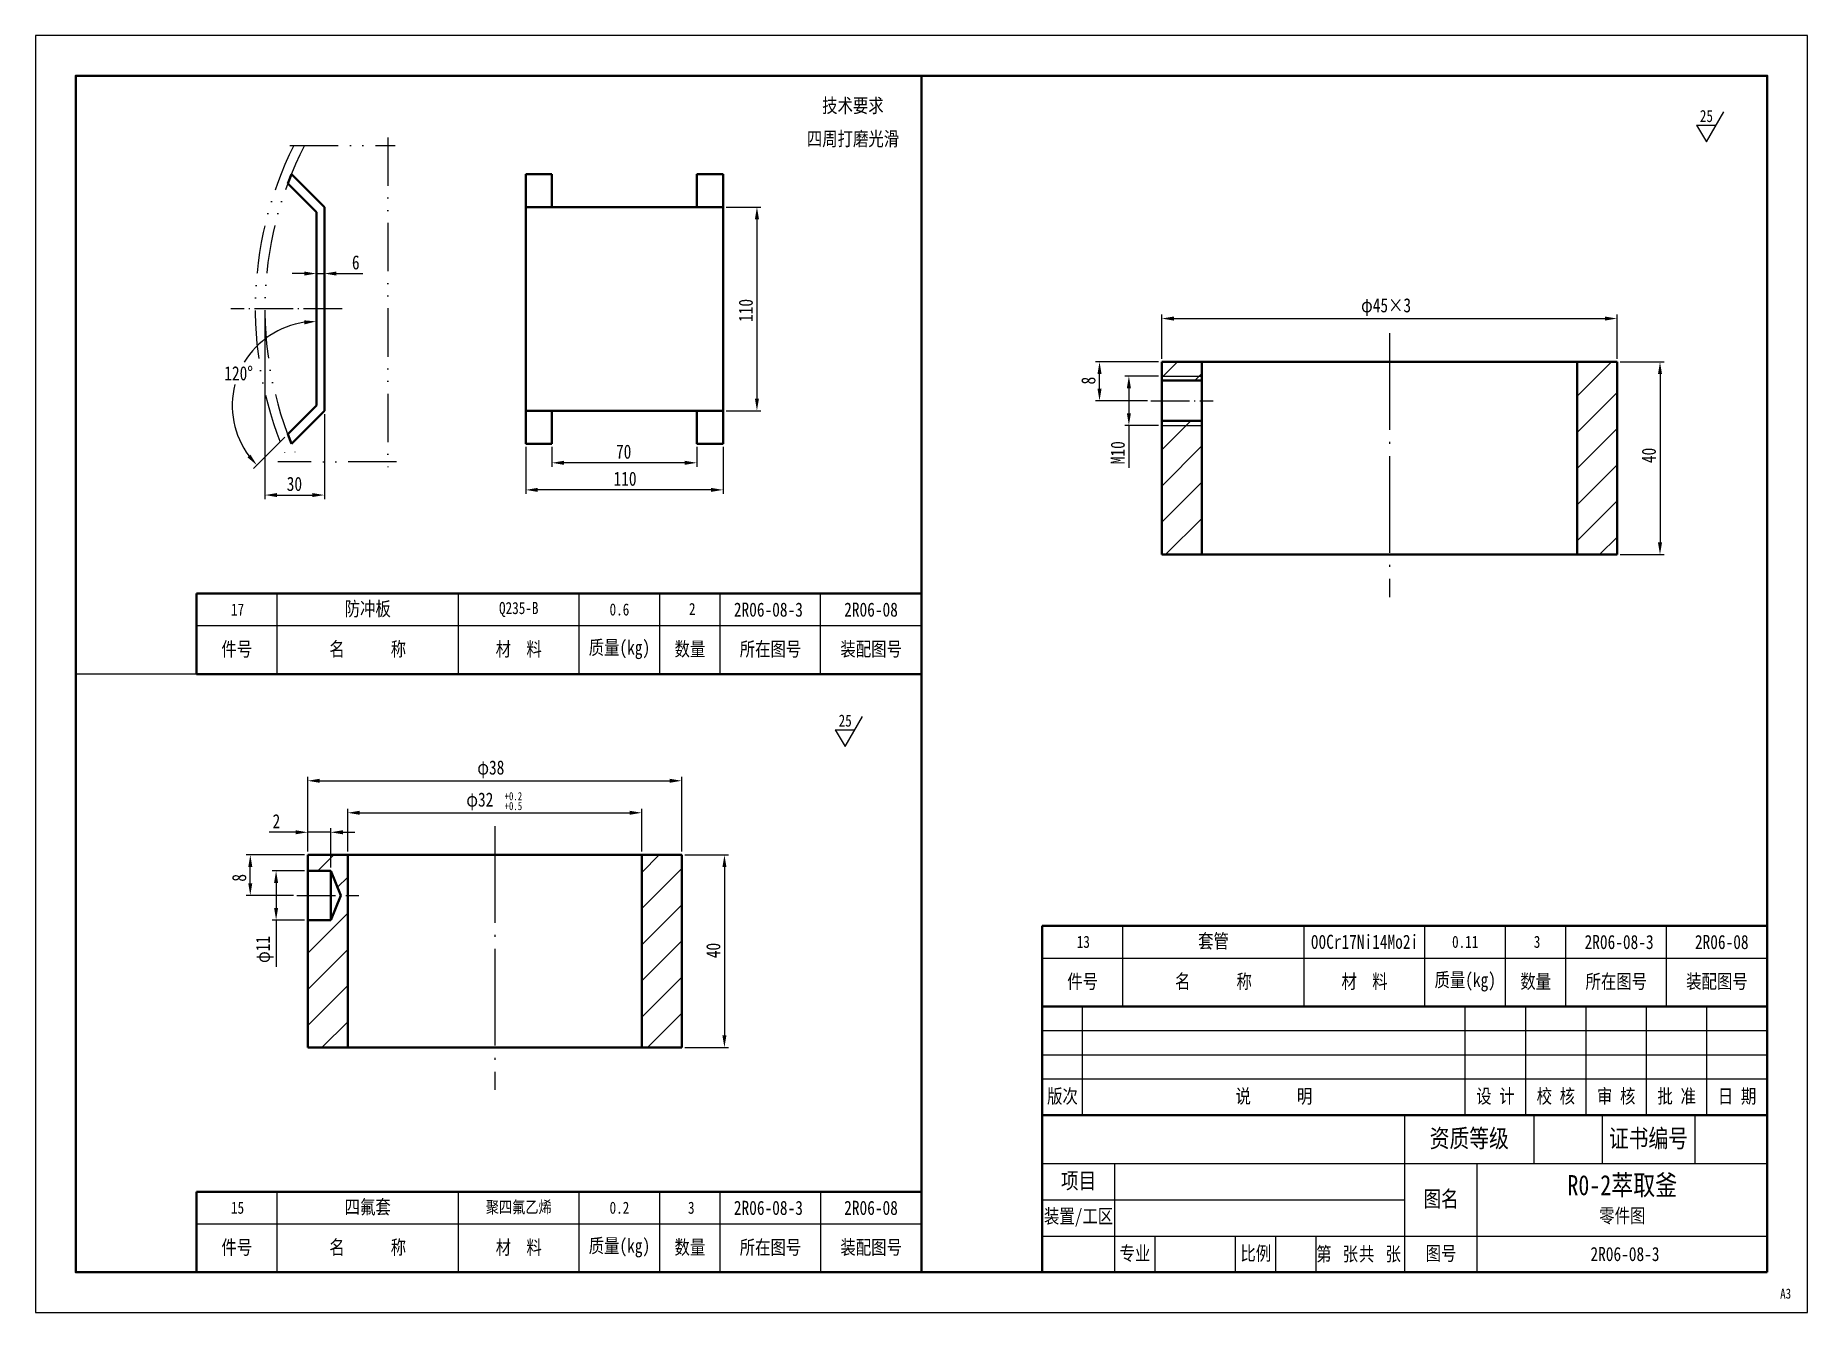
# Model space of a CAD drawing. Extents: x 478 to 918, y 94 to 411.
import ezdxf

# ---------------------------------------------------------------- set-up
doc = ezdxf.new("R2010")
doc.units = 0
doc.linetypes.add('ACAD_ISO04W100', pattern=[30.5, 24, -3, 0.5, -3])
doc.linetypes.add('ACAD_ISO12W100', pattern=[21, 12, -3, 0, -3, 0, -3])
doc.layers.get('DEFPOINTS').update_dxf_attribs({"linetype": 'CONTINUOUS'})
for name, color, linetype in [('双点划线', 2, 'ACAD_ISO12W100'), ('点画线', 1, 'ACAD_ISO04W100'), ('细实线', 7, 'CONTINUOUS')]:
    doc.layers.add(name, color=color, linetype=linetype)
doc.layers.add('粗实线', color=4, linetype='CONTINUOUS', lineweight=40)
doc.styles.get("Standard").update_dxf_attribs({"font": 'SimSun.ttf', "width": 0.8, "height": 3.5})
doc.dimstyles.new('机械', dxfattribs={"dimscale": 0, "dimtxt": 3.5, "dimasz": 3, "dimexe": 1.2, "dimexo": 1, "dimgap": 1, "dimtad": 1, "dimtih": 1, "dimtoh": 1, "dimdec": 4, "dimdsep": 46, "dimlunit": 6, "dimtxsty": 'Standard', "dimcen": 0, "dimadec": 1, "dimazin": 0, "dimtfac": 1, "dimtdec": 4, "dimtmove": 0, "dimatfit": 0, "dimfxl": 0, "dimtolj": 1, "dimtzin": 0, "dimarcsym": 0})
doc.dimstyles.new('机械标注', dxfattribs={"dimscale": 0, "dimtxt": 3.5, "dimasz": 3, "dimexe": 1, "dimexo": 0.8, "dimgap": 1, "dimtad": 1, "dimdec": 4, "dimdsep": 46, "dimlunit": 6, "dimtxsty": 'Standard', "dimcen": 0, "dimadec": 1, "dimazin": 0, "dimtfac": 1, "dimtdec": 4, "dimtmove": 0, "dimatfit": 3, "dimfxl": 0, "dimtolj": 1, "dimtzin": 0, "dimarcsym": 0})

# ---------------------------------------------------------------- blocks, each defined once
blk = doc.blocks.new('*D2')
at = {"layer": 'DEFPOINTS', "color": 0}
for p in [(870.34, 340.86), (757.28, 330.1), (870.34, 330.1)]:
    blk.add_point(p, dxfattribs=at)
at = {"layer": '细实线', "color": 0, "lineweight": -2}
for p, q in [((757.28, 330.9), (757.28, 341.86)), ((760.28, 340.86), (867.34, 340.86)), ((870.34, 330.9), (870.34, 341.86))]:
    blk.add_line(p, q, dxfattribs=at)
at = {"layer": '细实线', "color": 0}
for points in [[(760.28, 341.36), (760.28, 340.36), (757.28, 340.86)], [(867.34, 341.36), (867.34, 340.36), (870.34, 340.86)]]:
    blk.add_solid(points, dxfattribs=at)
at = {"layer": '细实线', "color": 0, "insert": (812.98, 343.68), "char_height": 3.5, "attachment_point": 5}
blk.add_mtext('\\A1;φ45×3', dxfattribs=at)
blk = doc.blocks.new('*D3')
at = {"layer": 'DEFPOINTS', "color": 0}
for p in [(757.28, 326.58), (749.12, 314.35), (757.28, 314.35)]:
    blk.add_point(p, dxfattribs=at)
at = {"layer": '细实线', "color": 0, "lineweight": -2}
for p, q in [((756.48, 326.58), (748.12, 326.58)), ((749.12, 323.58), (749.12, 317.35)), ((756.48, 314.35), (748.12, 314.35)), ((749.12, 314.35), (749.12, 303.78))]:
    blk.add_line(p, q, dxfattribs=at)
at = {"layer": '细实线', "color": 0}
for points in [[(748.62, 323.58), (749.62, 323.58), (749.12, 326.58)], [(748.62, 317.35), (749.62, 317.35), (749.12, 314.35)]]:
    blk.add_solid(points, dxfattribs=at)
at = {"layer": '细实线', "color": 0, "insert": (746.37, 307.56), "char_height": 3.5, "attachment_point": 5, "rotation": 90}
blk.add_mtext('\\A1;{\\fFangSong_GB2312|b0|i0|c134|p49;M10}', dxfattribs=at)
blk = doc.blocks.new('*D1')
at = {"layer": 'DEFPOINTS', "color": 0}
for p in [(741.83, 330.1), (757.28, 330.1), (754.56, 320.46)]:
    blk.add_point(p, dxfattribs=at)
at = {"layer": '细实线', "color": 0, "lineweight": -2}
for p, q in [((756.48, 330.1), (740.83, 330.1)), ((741.83, 323.46), (741.83, 327.1)), ((753.76, 320.46), (740.83, 320.46))]:
    blk.add_line(p, q, dxfattribs=at)
at = {"layer": '细实线', "color": 0}
for points in [[(741.33, 327.1), (742.33, 327.1), (741.83, 330.1)], [(741.33, 323.46), (742.33, 323.46), (741.83, 320.46)]]:
    blk.add_solid(points, dxfattribs=at)
at = {"layer": '细实线', "color": 0, "insert": (739.08, 325.45), "char_height": 3.5, "attachment_point": 5, "rotation": 90}
blk.add_mtext('\\A1;8', dxfattribs=at)
blk = doc.blocks.new('*D0')
at = {"layer": 'DEFPOINTS', "color": 0}
for p in [(870.34, 330.1), (870.34, 282.29), (880.99, 282.29)]:
    blk.add_point(p, dxfattribs=at)
at = {"layer": '细实线', "color": 0, "lineweight": -2}
for p, q in [((871.14, 330.1), (881.99, 330.1)), ((880.99, 327.1), (880.99, 285.29)), ((871.14, 282.29), (881.99, 282.29))]:
    blk.add_line(p, q, dxfattribs=at)
at = {"layer": '细实线', "color": 0}
for points in [[(880.49, 327.1), (881.49, 327.1), (880.99, 330.1)], [(880.49, 285.29), (881.49, 285.29), (880.99, 282.29)]]:
    blk.add_solid(points, dxfattribs=at)
at = {"layer": '细实线', "color": 0, "insert": (878.24, 306.88), "char_height": 3.5, "attachment_point": 5, "rotation": 90}
blk.add_mtext('\\A1;40', dxfattribs=at)
blk = doc.blocks.new('*D5')
at = {"layer": 'DEFPOINTS', "color": 0}
for p in [(628.15, 218.18), (555.16, 207.74), (628.15, 207.74)]:
    blk.add_point(p, dxfattribs=at)
at = {"layer": '细实线', "color": 0, "lineweight": -2}
for p, q in [((555.16, 208.54), (555.16, 219.18)), ((558.16, 218.18), (625.15, 218.18)), ((628.15, 208.54), (628.15, 219.18))]:
    blk.add_line(p, q, dxfattribs=at)
at = {"layer": '细实线', "color": 0}
for points in [[(558.16, 218.68), (558.16, 217.68), (555.16, 218.18)], [(625.15, 218.68), (625.15, 217.68), (628.15, 218.18)]]:
    blk.add_solid(points, dxfattribs=at)
at = {"layer": '细实线', "color": 0, "insert": (587.97, 220.99), "char_height": 3.5, "attachment_point": 5}
blk.add_mtext('\\A1;φ32', dxfattribs=at)
blk = doc.blocks.new('*D4')
at = {"layer": 'DEFPOINTS', "color": 0}
for p in [(638.09, 226.13), (545.22, 207.74), (638.09, 207.74)]:
    blk.add_point(p, dxfattribs=at)
at = {"layer": '细实线', "color": 0, "lineweight": -2}
for p, q in [((545.22, 208.54), (545.22, 227.13)), ((548.22, 226.13), (635.09, 226.13)), ((638.09, 208.54), (638.09, 227.13))]:
    blk.add_line(p, q, dxfattribs=at)
at = {"layer": '细实线', "color": 0}
for points in [[(548.22, 226.63), (548.22, 225.63), (545.22, 226.13)], [(635.09, 226.63), (635.09, 225.63), (638.09, 226.13)]]:
    blk.add_solid(points, dxfattribs=at)
at = {"layer": '细实线', "color": 0, "insert": (590.7, 228.95), "char_height": 3.5, "attachment_point": 5}
blk.add_mtext('\\A1;φ38', dxfattribs=at)
blk = doc.blocks.new('*D9')
at = {"layer": 'DEFPOINTS', "color": 0}
for p in [(530.97, 207.74), (545.22, 207.74), (542.51, 197.67)]:
    blk.add_point(p, dxfattribs=at)
at = {"layer": '细实线', "color": 0, "lineweight": -2}
for p, q in [((544.42, 207.74), (529.97, 207.74)), ((530.97, 200.67), (530.97, 204.74)), ((541.71, 197.67), (529.97, 197.67))]:
    blk.add_line(p, q, dxfattribs=at)
at = {"layer": '细实线', "color": 0}
for points in [[(530.47, 204.74), (531.47, 204.74), (530.97, 207.74)], [(530.47, 200.67), (531.47, 200.67), (530.97, 197.67)]]:
    blk.add_solid(points, dxfattribs=at)
at = {"layer": '细实线', "color": 0, "insert": (528.22, 202.04), "char_height": 3.5, "attachment_point": 5, "rotation": 90}
blk.add_mtext('\\A1;8', dxfattribs=at)
blk = doc.blocks.new('*D6')
at = {"layer": 'DEFPOINTS', "color": 0}
for p in [(545.22, 203.78), (537.38, 191.55), (545.22, 191.55)]:
    blk.add_point(p, dxfattribs=at)
at = {"layer": '细实线', "color": 0, "lineweight": -2}
for p, q in [((544.42, 203.78), (536.38, 203.78)), ((537.38, 200.78), (537.38, 194.55)), ((544.42, 191.55), (536.38, 191.55)), ((537.38, 191.55), (537.38, 179.96))]:
    blk.add_line(p, q, dxfattribs=at)
at = {"layer": '细实线', "color": 0}
for points in [[(536.88, 200.78), (537.88, 200.78), (537.38, 203.78)], [(536.88, 194.55), (537.88, 194.55), (537.38, 191.55)]]:
    blk.add_solid(points, dxfattribs=at)
at = {"layer": '细实线', "color": 0, "insert": (534.56, 184.26), "char_height": 3.5, "attachment_point": 5, "rotation": 90}
blk.add_mtext('\\A1;φ11', dxfattribs=at)
blk = doc.blocks.new('*D7')
at = {"layer": 'DEFPOINTS', "color": 0}
for p in [(550.95, 213.34), (545.22, 207.74), (550.95, 203.78)]:
    blk.add_point(p, dxfattribs=at)
at = {"layer": '细实线', "color": 0, "lineweight": -2}
for p, q in [((542.22, 213.34), (535.68, 213.34)), ((545.22, 208.54), (545.22, 214.34)), ((550.95, 213.34), (545.22, 213.34)), ((550.95, 204.58), (550.95, 214.34)), ((553.95, 213.34), (556.95, 213.34))]:
    blk.add_line(p, q, dxfattribs=at)
at = {"layer": '细实线', "color": 0}
for points in [[(542.22, 213.84), (542.22, 212.84), (545.22, 213.34)], [(553.95, 213.84), (553.95, 212.84), (550.95, 213.34)]]:
    blk.add_solid(points, dxfattribs=at)
at = {"layer": '细实线', "color": 0, "insert": (537.45, 216.09), "char_height": 3.5, "attachment_point": 5}
blk.add_mtext('\\A1;2', dxfattribs=at)
blk = doc.blocks.new('*D8')
at = {"layer": 'DEFPOINTS', "color": 0}
for p in [(638.09, 207.74), (638.09, 159.92), (648.7, 159.92)]:
    blk.add_point(p, dxfattribs=at)
at = {"layer": '细实线', "color": 0, "lineweight": -2}
for p, q in [((638.89, 207.74), (649.7, 207.74)), ((648.7, 204.74), (648.7, 162.92)), ((638.89, 159.92), (649.7, 159.92))]:
    blk.add_line(p, q, dxfattribs=at)
at = {"layer": '细实线', "color": 0}
for points in [[(648.2, 204.74), (649.2, 204.74), (648.7, 207.74)], [(648.2, 162.92), (649.2, 162.92), (648.7, 159.92)]]:
    blk.add_solid(points, dxfattribs=at)
at = {"layer": '细实线', "color": 0, "insert": (645.95, 183.99), "char_height": 3.5, "attachment_point": 5, "rotation": 90}
blk.add_mtext('\\A1;40', dxfattribs=at)
blk = doc.blocks.new('*D10')
at = {"layer": 'DEFPOINTS', "color": 0}
for p in [(534.61, 343.24), (549.37, 317.96), (549.37, 297.05)]:
    blk.add_point(p, dxfattribs=at)
at = {"layer": '细实线', "color": 0, "lineweight": -2}
for p, q in [((534.61, 342.44), (534.61, 296.05)), ((549.37, 317.16), (549.37, 296.05)), ((537.61, 297.05), (546.37, 297.05))]:
    blk.add_line(p, q, dxfattribs=at)
at = {"layer": '细实线', "color": 0}
for points in [[(537.61, 297.55), (537.61, 296.55), (534.61, 297.05)], [(546.37, 297.55), (546.37, 296.55), (549.37, 297.05)]]:
    blk.add_solid(points, dxfattribs=at)
at = {"layer": '细实线', "color": 0, "insert": (541.93, 299.8), "char_height": 3.5, "attachment_point": 5}
blk.add_mtext('\\A1;30', dxfattribs=at)
blk = doc.blocks.new('*D11')
at = {"layer": 'DEFPOINTS', "color": 0}
for p in [(648.36, 368.52), (648.36, 317.96), (656.77, 317.96)]:
    blk.add_point(p, dxfattribs=at)
at = {"layer": '细实线', "color": 0, "lineweight": -2}
for p, q in [((649.16, 368.52), (657.77, 368.52)), ((656.77, 365.52), (656.77, 320.96)), ((649.16, 317.96), (657.77, 317.96))]:
    blk.add_line(p, q, dxfattribs=at)
at = {"layer": '细实线', "color": 0}
for points in [[(656.27, 365.52), (657.27, 365.52), (656.77, 368.52)], [(656.27, 320.96), (657.27, 320.96), (656.77, 317.96)]]:
    blk.add_solid(points, dxfattribs=at)
at = {"layer": '细实线', "color": 0, "insert": (654.02, 342.87), "char_height": 3.5, "attachment_point": 5, "rotation": 90}
blk.add_mtext('\\A1;110', dxfattribs=at)
blk = doc.blocks.new('*D12')
at = {"layer": 'DEFPOINTS', "color": 0}
for p in [(547.38, 367.24), (532.61, 334.02), (547.38, 319.25), (547.38, 319.25), (540.25, 312.13)]:
    blk.add_point(p, dxfattribs=at)
at = {"layer": '细实线', "color": 0, "lineweight": -2}
blk.add_line((539.55, 311.42), (531.75, 303.63), dxfattribs=at)
for start, end in [(98.2344, 149.0313), (165.4447, 216.7336)]:
    blk.add_arc((547.38, 319.25), 20.89, start, end, dxfattribs=at)
at = {"layer": '细实线', "color": 0}
for points in [[(544.35, 340.42), (544.43, 339.42), (547.38, 340.14)], [(531.02, 307.08), (530.26, 306.42), (532.6, 304.48)]]:
    blk.add_solid(points, dxfattribs=at)
at = {"layer": '细实线', "color": 0, "insert": (528.08, 327.25), "char_height": 3.5, "attachment_point": 5}
blk.add_mtext('\\A1;120°', dxfattribs=at)
blk = doc.blocks.new('*D13')
at = {"layer": 'DEFPOINTS', "color": 0}
for p in [(605.86, 309.78), (641.85, 309.78), (605.86, 305.05)]:
    blk.add_point(p, dxfattribs=at)
at = {"layer": '细实线', "color": 0, "lineweight": -2}
for p, q in [((605.86, 308.98), (605.86, 304.05)), ((641.85, 308.98), (641.85, 304.05)), ((638.85, 305.05), (608.86, 305.05))]:
    blk.add_line(p, q, dxfattribs=at)
at = {"layer": '细实线', "color": 0}
for points in [[(608.86, 305.55), (608.86, 304.55), (605.86, 305.05)], [(638.85, 305.55), (638.85, 304.55), (641.85, 305.05)]]:
    blk.add_solid(points, dxfattribs=at)
at = {"layer": '细实线', "color": 0, "insert": (623.68, 307.8), "char_height": 3.5, "attachment_point": 5}
blk.add_mtext('\\A1;70', dxfattribs=at)
blk = doc.blocks.new('*D14')
at = {"layer": 'DEFPOINTS', "color": 0}
for p in [(599.35, 309.78), (648.36, 309.78), (599.35, 298.33)]:
    blk.add_point(p, dxfattribs=at)
at = {"layer": '细实线', "color": 0, "lineweight": -2}
for p, q in [((599.35, 308.98), (599.35, 297.33)), ((648.36, 308.98), (648.36, 297.33)), ((645.36, 298.33), (602.35, 298.33))]:
    blk.add_line(p, q, dxfattribs=at)
at = {"layer": '细实线', "color": 0}
for points in [[(602.35, 298.83), (602.35, 297.83), (599.35, 298.33)], [(645.36, 298.83), (645.36, 297.83), (648.36, 298.33)]]:
    blk.add_solid(points, dxfattribs=at)
at = {"layer": '细实线', "color": 0, "insert": (624.02, 301.08), "char_height": 3.5, "attachment_point": 5}
blk.add_mtext('\\A1;110', dxfattribs=at)
blk = doc.blocks.new('*D15')
at = {"layer": 'DEFPOINTS', "color": 0}
for p in [(547.38, 352.5), (549.37, 352.5), (549.37, 352.03)]:
    blk.add_point(p, dxfattribs=at)
at = {"layer": '细实线', "color": 0, "lineweight": -2}
for p, q in [((544.38, 352.03), (541.38, 352.03)), ((547.38, 352.03), (549.37, 352.03)), ((552.37, 352.03), (558.95, 352.03)), ((547.38, 351.7), (547.38, 351.03)), ((549.37, 351.7), (549.37, 351.03))]:
    blk.add_line(p, q, dxfattribs=at)
at = {"layer": '细实线', "color": 0}
for points in [[(544.38, 352.53), (544.38, 351.53), (547.38, 352.03)], [(552.37, 352.53), (552.37, 351.53), (549.37, 352.03)]]:
    blk.add_solid(points, dxfattribs=at)
at = {"layer": '细实线', "color": 0, "insert": (557.16, 354.78), "char_height": 3.5, "attachment_point": 5}
blk.add_mtext('\\A1;6', dxfattribs=at)

msp = doc.modelspace()

# ---------------------------------------------------------------- hatches: boundary and pattern name
at = {"layer": '细实线'}
h = msp.add_hatch(dxfattribs=at)
h.set_pattern_fill('ANSI31', color=256, scale=2, style=0)
h.paths.add_polyline_path([(767.2193, 330.10001), (757.27794, 330.10001), (757.27794, 326.57793), (767.2193, 326.57793)])
h.paths.add_polyline_path([(767.2193, 326.57793), (757.27794, 326.57793), (757.27794, 325.45393), (767.2193, 325.45393)])
h.paths.add_polyline_path([(767.2193, 315.47335), (757.27794, 315.47335), (757.27794, 314.34935), (767.2193, 314.34935)])
h.paths.add_polyline_path([(767.2193, 314.34935), (757.27794, 314.34935), (757.27794, 282.28623), (767.2193, 282.28623)])
h.paths.add_polyline_path([(870.34112, 330.10001), (860.39975, 330.10001), (860.39975, 282.28623), (870.34112, 282.28623)])
h = msp.add_hatch(dxfattribs=at)
h.set_pattern_fill('ANSI31', color=256, scale=2, style=0)
h.set_pattern_definition([(45, (0, -83.5157), (-4.49013, 4.49013), [])])
h.paths.add_polyline_path([(555.16495, 197.66781), (553.43215, 197.66781), (550.95009, 191.55352), (545.22358, 191.55352), (545.22358, 159.92378), (555.16495, 159.92378)])
h.paths.add_polyline_path([(550.95009, 203.7821), (553.43215, 197.66781), (555.16495, 197.66781), (555.16495, 207.73756), (545.22358, 207.73756), (545.22358, 203.7821)])
h.paths.add_polyline_path([(638.09225, 207.73756), (628.15089, 207.73756), (628.15089, 159.92378), (638.09225, 159.92378)])

# ---------------------------------------------------------------- linework, layer by layer
at = {"layer": '双点划线'}
for p, q in [((540.82527, 383.79375), (566.96704, 383.79375)), ((565.1085, 385.79887), (565.1085, 303.71577)), ((567.24818, 305.28717), (537.83888, 305.28717))]:
    msp.add_line(p, q, dxfattribs=at)
for radius, start, end in [(90.93017, 153.5142488, 204.670354), (88.53017, 152.7376609, 205.3858684)]:
    msp.add_arc((623.13624, 343.24115), radius, start, end, dxfattribs=at)
at = {"layer": '点画线', "ltscale": 0.4}
for p, q in [((553.8177, 343.24115), (526.15538, 343.24115)), ((754.56156, 320.46364), (770.01664, 320.46364)), ((542.5072, 197.66781), (557.96228, 197.66781))]:
    msp.add_line(p, q, dxfattribs=at)
at = {"layer": '点画线'}
for p, q in [((813.80953, 337.23916), (813.80953, 271.73907)), ((591.65792, 214.87671), (591.65792, 149.37663))]:
    msp.add_line(p, q, dxfattribs=at)
at = {"layer": '粗实线'}
for p, q in [((697.62721, 401.13077), (697.62721, 104.13077)), ((540.25436, 374.3568), (541.17441, 376.70528)), ((540.25436, 374.3568), (547.38287, 367.23625)), ((549.36586, 368.52298), (541.17441, 376.70528)), ((599.35378, 376.70528), (599.35378, 309.77701)), ((599.35378, 376.70528), (605.85906, 376.70528)), ((605.85906, 376.70528), (605.85906, 368.52298)), ((641.85496, 376.70528), (648.36025, 376.70528)), ((641.85496, 376.70528), (641.85496, 368.52298)), ((648.36025, 376.70528), (648.36025, 309.77701)), ((547.38287, 367.23625), (547.38287, 319.24604)), ((549.36586, 368.52298), (549.36586, 317.95932)), ((599.35378, 368.52298), (648.36025, 368.52298)), ((757.27794, 330.10001), (757.27794, 282.28623)), ((757.27794, 330.10001), (813.80953, 330.10001)), ((767.2193, 330.10001), (767.2193, 282.28623)), ((870.34112, 330.10001), (813.80953, 330.10001)), ((860.39975, 330.10001), (860.39975, 282.28623)), ((870.34112, 330.10001), (870.34112, 282.28623)), ((757.27794, 325.45393), (767.2193, 325.45393)), ((540.25436, 312.1255), (547.38287, 319.24604)), ((549.36586, 317.95932), (541.17441, 309.77701)), ((599.35378, 317.95932), (648.36025, 317.95932)), ((605.85906, 317.95932), (605.85906, 309.77701)), ((641.85496, 317.95932), (641.85496, 309.77701)), ((757.27794, 315.47335), (767.2193, 315.47335)), ((540.25436, 312.1255), (541.17441, 309.77701)), ((599.35378, 309.77701), (605.85906, 309.77701)), ((641.85496, 309.77701), (648.36025, 309.77701)), ((757.27794, 282.28623), (813.80953, 282.28623)), ((870.34112, 282.28623), (813.80953, 282.28623)), ((517.62721, 272.63077), (697.62721, 272.63077)), ((517.62721, 272.63077), (517.62721, 252.63077)), ((517.62721, 252.63077), (697.62721, 252.63077)), ((545.22358, 207.73756), (591.65792, 207.73756)), ((545.22358, 207.73756), (545.22358, 159.92378)), ((555.16495, 207.73756), (555.16495, 159.92378)), ((638.09225, 207.73756), (591.65792, 207.73756)), ((628.15089, 207.73756), (628.15089, 159.92378)), ((638.09225, 207.73756), (638.09225, 159.92378)), ((550.95009, 203.7821), (545.22358, 203.7821)), ((550.95009, 203.7821), (550.95009, 191.55352)), ((550.95009, 203.7821), (553.43215, 197.66781)), ((907.62721, 203.13077), (907.62721, 104.13077)), ((553.43215, 197.66781), (550.95009, 191.55352)), ((550.95009, 191.55352), (545.22358, 191.55352)), ((727.62721, 190.13077), (907.62721, 190.13077)), ((727.62721, 104.13077), (727.62721, 190.13077)), ((727.62721, 170.13077), (907.62721, 170.13077)), ((545.22358, 159.92378), (591.65792, 159.92378)), ((638.09225, 159.92378), (591.65792, 159.92378)), ((727.62721, 143.13077), (907.62721, 143.13077)), ((517.62721, 124.13077), (697.62721, 124.13077)), ((517.62721, 124.13077), (517.62721, 104.13077)), ((517.62721, 104.13077), (697.62721, 104.13077)), ((727.62721, 104.13077), (907.62721, 104.13077))]:
    msp.add_line(p, q, dxfattribs=at)
msp.add_lwpolyline([(907.62721, 104.13077), (907.62721, 401.13077), (487.62721, 401.13077), (487.62721, 104.13077)], close=True, dxfattribs=at)
at = {"layer": '细实线'}
for p, q in [((892.51873, 384.74547), (896.83251, 392.13823)), ((890.02611, 388.82074), (892.51873, 384.74547)), ((890.02611, 388.82074), (894.8967, 388.82074)), ((757.27794, 326.57793), (767.2193, 326.57793)), ((757.27794, 314.34935), (767.2193, 314.34935)), ((537.62721, 252.63077), (537.62721, 272.63077)), ((582.62721, 252.63077), (582.62721, 272.63077)), ((612.62721, 252.63077), (612.62721, 272.63077)), ((632.62721, 252.63077), (632.62721, 272.63077)), ((647.62721, 252.63077), (647.62721, 272.63077)), ((672.50399, 272.63077), (672.50399, 252.63077)), ((517.62721, 264.63077), (697.62721, 264.63077)), ((697.62721, 252.63077), (487.62721, 252.63077)), ((678.69005, 234.66543), (683.00383, 242.05819)), ((676.19744, 238.7407), (678.69005, 234.66543)), ((676.19744, 238.7407), (681.06803, 238.7407)), ((747.62721, 170.13077), (747.62721, 190.13077)), ((792.62721, 170.13077), (792.62721, 190.13077)), ((822.62721, 170.13077), (822.62721, 190.13077)), ((842.62721, 170.13077), (842.62721, 190.13077)), ((857.62721, 170.13077), (857.62721, 190.13077)), ((882.62721, 170.13077), (882.62721, 190.13077)), ((727.62721, 182.13077), (907.62721, 182.13077)), ((737.62721, 143.13077), (737.62721, 170.13077)), ((832.62721, 143.13077), (832.62721, 170.13077)), ((847.62721, 170.13077), (847.62721, 143.13077)), ((862.62721, 143.13077), (862.62721, 170.13077)), ((877.62721, 143.13077), (877.62721, 170.13077)), ((892.62721, 143.13077), (892.62721, 170.13077)), ((727.62721, 164.13077), (907.62721, 164.13077)), ((727.62721, 158.13077), (907.62721, 158.13077)), ((727.62721, 152.13077), (907.62721, 152.13077)), ((727.62721, 143.13077), (907.62721, 143.13077)), ((817.62721, 104.13077), (817.62721, 143.13077)), ((849.62721, 143.13077), (849.62721, 131.13077)), ((866.62721, 143.13077), (866.62721, 131.13077)), ((889.62721, 143.13077), (889.62721, 131.13077)), ((727.62721, 131.13077), (907.62721, 131.13077)), ((745.62721, 104.13077), (745.62721, 131.13077)), ((835.62721, 104.13077), (835.62721, 131.13077)), ((537.62721, 104.13077), (537.62721, 124.13077)), ((582.62721, 104.13077), (582.62721, 124.13077)), ((612.62721, 104.13077), (612.62721, 124.13077)), ((632.62721, 104.13077), (632.62721, 124.13077)), ((647.62721, 104.13077), (647.62721, 124.13077)), ((672.62721, 104.13077), (672.62721, 124.13077)), ((727.62721, 122.13077), (817.62721, 122.13077)), ((517.62721, 116.13077), (697.62721, 116.13077)), ((727.62721, 113.13077), (907.62721, 113.13077)), ((755.62721, 104.13077), (755.62721, 113.13077)), ((775.62721, 104.13077), (775.62721, 113.13077)), ((785.62721, 104.13077), (785.62721, 113.13077)), ((795.62721, 104.13077), (795.62721, 113.13077))]:
    msp.add_line(p, q, dxfattribs=at)
msp.add_lwpolyline([(917.62721, 94.13077), (917.62721, 411.13077), (477.62721, 411.13077), (477.62721, 94.13077)], close=True, dxfattribs=at)

# ---------------------------------------------------------------- texts
at = {"layer": '粗实线', "color": 0, "attachment_point": 5}
for s, insert, char_height, width in [('{\\fFangSong_GB2312|b0|i0|c134|p49;17}', (527.80846, 268.63077), 3, 20), ('防冲板', (560.12721, 268.63077), 3.5, 45), ('{\\fFangSong_GB2312|b0|i0|c134|p49;Q235-B}', (597.62721, 268.63077), 3, 20), ('0.6', (622.62721, 268.63077), 3, 20), ('2', (640.6994, 268.77073), 3, 20), ('2R06-08-3', (659.60533, 268.58994), 3.5, 72), ('2R06-08', (685.09626, 268.58994), 3.5, 72), ('{\\fFangSong_GB2312|b0|i0|c134|p49;13}', (737.80846, 186.13077), 3, 20), ('套管', (770.12721, 186.13077), 3.5, 45), ('00Cr17Ni14Mo2i', (807.62721, 186.13077), 3.5, 20), ('0.11', (832.62721, 186.13077), 3, 20), ('3', (850.46496, 186.13077), 3, 20), ('2R06-08-3', (870.83453, 186.07882), 3.5, 72), ('2R06-08', (896.32545, 186.07882), 3.5, 72), ('{\\fFangSong_GB2312|b0|i0|c134|p49;R0-2\\fSimSun|b0|i0|c134|p32;萃取}釜\\P{\\H0.7x;零件图}', (871.62721, 122.13077), 5, 72), ('{\\fFangSong_GB2312|b0|i0|c134|p49;15}', (527.80846, 120.13077), 3, 20), ('四氟套', (560.12721, 120.13077), 3.5, 45), ('{\\fFangSong_GB2312|b0|i0|c134|p49;聚四氟乙烯}', (597.62721, 120.13077), 3, 20), ('0.2', (622.62721, 120.13077), 3, 20), ('3', (640.46496, 120.13077), 3, 20), ('2R06-08-3', (659.60533, 120.08994), 3.5, 72), ('2R06-08', (685.09626, 120.08994), 3.5, 72), ('2R06-08-3', (872.29439, 108.63077), 3.5, 72)]:
    msp.add_mtext(s, dxfattribs=dict(at, insert=insert, char_height=char_height, width=width))
at = {"layer": '细实线', "width": 0.8}
for s, p in [('技术要求', (672.96393, 391.9708)), ('四周打磨光滑', (669.1606, 383.73005))]:
    msp.add_text(s, height=3.5, dxfattribs=at).set_placement(p)
at = {"layer": '细实线'}
for s, insert, char_height, width, attachment_point in [('25', (890.88004, 392.64274), 3, 7.608229, 1), ('件号', (527.62721, 258.63077), 3.5, 20, 5), ('名      称', (560.12721, 258.63077), 3.5, 45, 5), ('材  料 ', (597.62721, 258.63077), 3.5, 30, 5), ('质量(kg)', (622.62721, 258.63077), 3.5, 20, 5), ('数量', (640.12721, 258.63077), 3.5, 15, 5), ('所在图号', (660.12721, 258.63077), 3.5, 25, 5), ('装配图号', (685.12721, 258.63077), 3.5, 25, 5), ('25', (677.05137, 242.5627), 3, 7.608229, 1), ('+0.2', (594.11686, 223.30153), 2, 7.214687, 1), ('+0.5', (594.11686, 220.84533), 2, 7.214687, 1), ('件号', (737.62721, 176.13077), 3.5, 20, 5), ('名      称', (770.12721, 176.13077), 3.5, 45, 5), ('材  料 ', (807.62721, 176.13077), 3.5, 30, 5), ('质量(kg)', (832.62721, 176.13077), 3.5, 20, 5), ('数量', (850.12721, 176.13077), 3.5, 15, 5), ('所在图号', (870.12721, 176.13077), 3.5, 25, 5), ('装配图号', (895.12721, 176.13077), 3.5, 25, 5), ('版次', (732.62721, 147.63077), 3.5, 10, 5), ('说      明', (785.12721, 147.63077), 3.5, 95, 5), ('设 计', (840.12721, 147.63077), 3.5, 15, 5), ('校 核', (855.12721, 147.63077), 3.5, 15, 5), ('审 核', (870.12721, 147.63077), 3.5, 15, 5), ('批 准', (885.12721, 147.63077), 3.5, 15, 5), ('日 期', (900.12721, 147.63077), 3.5, 15, 5), ('资质等级', (833.62721, 137.13077), 4.5, 32, 5), ('证书编号', (878.12721, 137.13077), 4.5, 23, 5), ('项目', (736.62721, 126.63077), 4, 18, 5), ('图名', (826.62721, 122.13077), 4, 18, 5), ('装置/工区', (736.62721, 117.63077), 3.5, 18, 5), ('件号', (527.62721, 110.13077), 3.5, 20, 5), ('名      称', (560.12721, 110.13077), 3.5, 45, 5), ('材  料 ', (597.62721, 110.13077), 3.5, 30, 5), ('质量(kg)', (622.62721, 110.13077), 3.5, 20, 5), ('数量', (640.12721, 110.13077), 3.5, 15, 5), ('所在图号', (660.12721, 110.13077), 3.5, 25, 5), ('装配图号', (685.12721, 110.13077), 3.5, 25, 5), ('专业', (750.62721, 108.63077), 3.5, 10, 5), ('比例', (780.62721, 108.63077), 3.5, 10, 5), ('第', (795.62721, 108.48469), 3.5, 6.1887, 4), ('张', (802.21199, 108.48469), 3.5, 6.1887, 4), ('共', (806.25066, 108.48469), 3.5, 6.1887, 4), ('张', (812.83544, 108.48469), 3.5, 6.1887, 4), ('图号', (826.62721, 108.63077), 3.5, 18, 5), ('A3', (912.18754, 98.82195), 2.5, 8.5991, 5)]:
    msp.add_mtext(s, dxfattribs=dict(at, insert=insert, char_height=char_height, width=width, attachment_point=attachment_point))

# ---------------------------------------------------------------- dimensions: what is measured, and where the dimension line sits
dim = msp.add_angular_dim_2l(base=(532.61257, 334.02185), line1=((547.38287, 367.23625), (547.38287, 319.24604)), line2=((540.25436, 312.1255), (547.38287, 319.24604)), text='120%%d', dimstyle='机械', override={"dimscale": 1}, dxfattribs=at)
dim.commit()
dim.dimension.update_dxf_attribs({"geometry": '*D12', "text_midpoint": (528.08318, 327.24655)})
for base, p1, p2, text, picture, middle in [((656.77184, 317.95932), (648.36025, 368.52298), (648.36025, 317.95932), '110', '*D11', (656.77184, 342.86565)), ((741.83263, 330.10001), (754.56156, 320.46364), (757.27794, 330.10001), '8', '*D1', (741.83263, 325.45355)), ((880.9856, 282.28623), (870.34112, 330.10001), (870.34112, 282.28623), '40', '*D0', (880.9856, 306.88224)), ((749.11896, 314.34935), (757.27794, 326.57793), (757.27794, 314.34935), '{\\fFangSong_GB2312|b0|i0|c134|p49;M10}', '*D3', (749.11896, 307.56449)), ((530.96831, 207.73756), (542.5072, 197.66781), (545.22358, 207.73756), '8', '*D9', (530.96831, 202.04353)), ((648.69677, 159.92378), (638.09225, 207.73756), (638.09225, 159.92378), '40', '*D8', (648.69677, 183.98978)), ((537.37798, 191.55352), (545.22358, 203.7821), (545.22358, 191.55352), 'φ11', '*D6', (537.37798, 184.25574))]:
    dim = msp.add_linear_dim(base=base, p1=p1, p2=p2, angle=90, text=text, dimstyle='机械标注', override={"dimscale": 1}, dxfattribs=at)
    dim.commit()
    dim.dimension.update_dxf_attribs({"geometry": picture, "text_midpoint": middle, "dimtype": 160})
dim = msp.add_linear_dim(base=(549.36586, 352.03025), p1=(547.38287, 352.49602), p2=(549.36586, 352.49602), text='6', dimstyle='机械标注', override={"dimscale": 1}, dxfattribs=at)
dim.commit()
dim.dimension.update_dxf_attribs({"geometry": '*D15', "text_midpoint": (557.15919, 354.78025)})
for base, p1, p2, text, picture, middle in [((549.36586, 297.05297), (534.60607, 343.24115), (549.36586, 317.95932), '30', '*D10', (541.93371, 297.05297)), ((870.34112, 340.85719), (757.27794, 330.10001), (870.34112, 330.10001), 'φ45×3', '*D2', (812.97832, 340.85719)), ((599.35378, 298.33253), (648.36025, 309.77701), (599.35378, 309.77701), '110', '*D14', (624.01662, 298.33253)), ((605.85906, 305.04599), (641.85496, 309.77701), (605.85906, 309.77701), '70', '*D13', (623.68057, 305.04599)), ((638.09225, 226.13195), (545.22358, 207.73756), (638.09225, 207.73756), 'φ38', '*D4', (590.69821, 226.13195)), ((628.15089, 218.17549), (555.16495, 207.73756), (628.15089, 207.73756), 'φ32', '*D5', (587.96578, 218.17549)), ((550.95009, 213.34387), (545.22358, 207.73756), (550.95009, 203.7821), '2', '*D7', (537.45358, 213.34387))]:
    dim = msp.add_linear_dim(base=base, p1=p1, p2=p2, text=text, dimstyle='机械标注', override={"dimscale": 1}, dxfattribs=at)
    dim.commit()
    dim.dimension.update_dxf_attribs({"geometry": picture, "text_midpoint": middle, "dimtype": 160})

doc.saveas('drawing.dxf')
